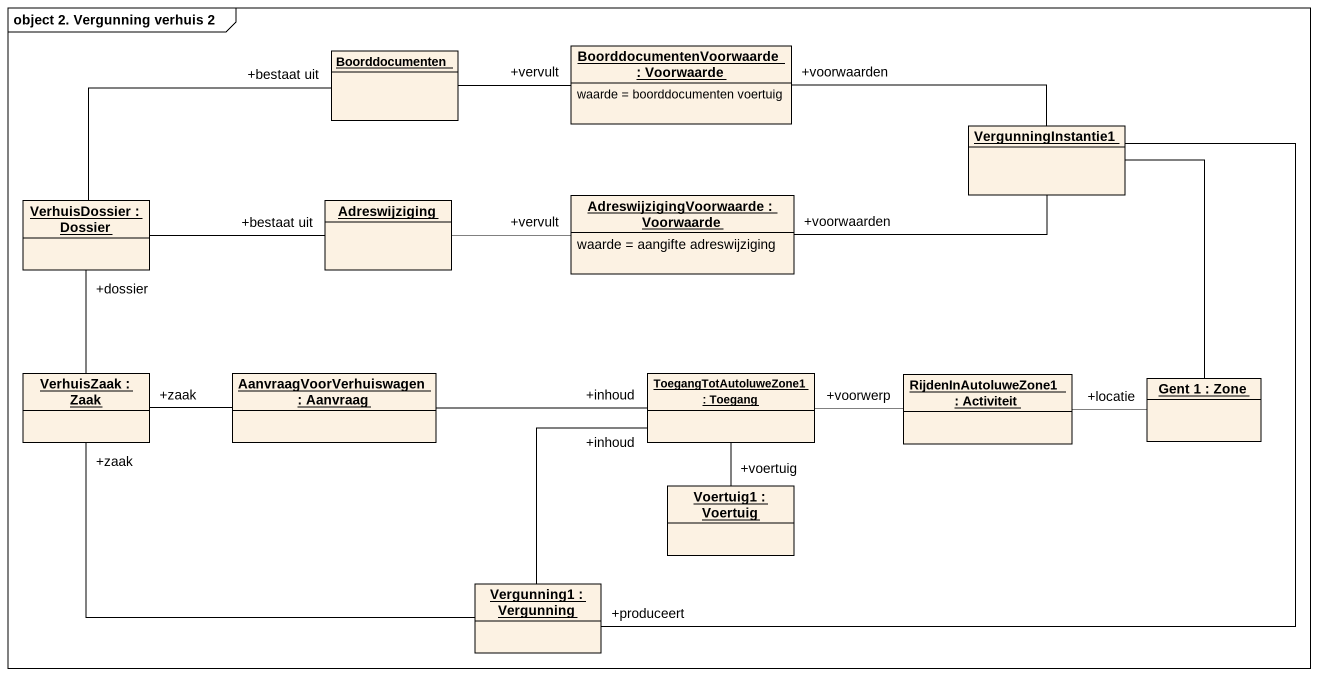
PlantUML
@startuml
mainframe object 2. Vergunning verhuis 2
hide circle
hide empty members
object Boorddocumenten
object "BoorddocumentenVoorwaarde : Voorwaarde" as BoorddocumentenVoorwaarde {
  waarde = boorddocumenten voertuig
}
object VergunningInstantie1
object "VerhuisDossier : Dossier" as VerhuisDossier
object Adreswijziging
object "AdreswijzigingVoorwaarde : Voorwaarde" as AdreswijzigingVoorwaarde {
  waarde = aangifte adreswijziging
}
object "VerhuisZaak : Zaak" as VerhuisZaak
object "AanvraagVoorVerhuiswagen : Aanvraag" as AanvraagVoorVerhuiswagen
object "ToegangTotAutoluweZone1 : Toegang" as ToegangTotAutoluweZone1
object "RijdenInAutoluweZone1 : Activiteit" as RijdenInAutoluweZone1
object "Gent 1 : Zone" as Gent_1
object "Voertuig1 : Voertuig" as Voertuig1
object "Vergunning1 : Vergunning" as Vergunning1
Boorddocumenten -right- "+vervult" BoorddocumentenVoorwaarde
VergunningInstantie1 -left- "+voorwaarden" BoorddocumentenVoorwaarde
VergunningInstantie1 -left- "+voorwaarden" AdreswijzigingVoorwaarde
VergunningInstantie1 -- Gent_1
VergunningInstantie1 -- "+produceert" Vergunning1
VerhuisDossier -right- "+bestaat uit" Boorddocumenten
VerhuisDossier -right- "+bestaat uit" Adreswijziging
Adreswijziging -right- "+vervult" AdreswijzigingVoorwaarde
VerhuisZaak -up- "+dossier" VerhuisDossier
AanvraagVoorVerhuiswagen -left- "+zaak" VerhuisZaak
AanvraagVoorVerhuiswagen -right- "+inhoud" ToegangTotAutoluweZone1
ToegangTotAutoluweZone1 -right- "+voorwerp" RijdenInAutoluweZone1
ToegangTotAutoluweZone1 -- "+voertuig" Voertuig1
RijdenInAutoluweZone1 -right- "+locatie" Gent_1
Vergunning1 -left- "+zaak" VerhuisZaak
Vergunning1 -up- "+inhoud" ToegangTotAutoluweZone1
@enduml
